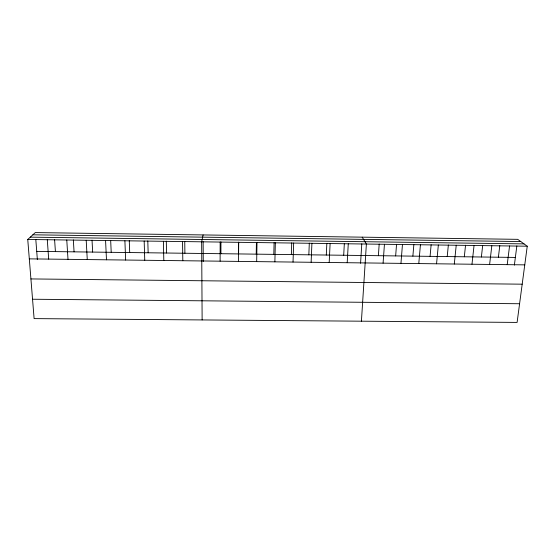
<?xml version="1.0" encoding="UTF-8"?>
<svg xmlns="http://www.w3.org/2000/svg" width="555" height="555" viewBox="0 0 555 555"><rect width="100%" height="100%" fill="white"/><g stroke="black" fill="none" stroke-linecap="round" stroke-linejoin="round"><path stroke-width="0.83" d="M220.12 261.176L220.155 242.063M220.918 253.704L220.946 241.918M238.414 261.398L238.601 242.313M238.595 253.926L238.712 242.16M256.223 254.148L256.424 242.396M256.667 261.62L257 242.563M273.809 254.37L274.101 242.639M274.871 261.842L275.349 242.812M291.347 254.592L291.722 242.875M293.026 262.064L293.657 243.055M308.837 254.814L309.308 243.111M311.133 262.279L311.91 243.305M326.291 255.036L326.846 243.347M329.191 262.501L330.114 243.548M343.698 255.258L344.336 243.583M347.201 262.716L348.269 243.791M360.57 263.264L361.784 243.818M361.416 321.185L366.383 244.04L362.2 237.165M378.378 255.695L379.19 244.054M383.082 263.153L384.442 244.283M395.653 255.91L396.548 244.29M400.953 263.368L402.458 244.526M412.878 256.132L413.863 244.526M418.782 263.583L420.426 244.769M430.069 256.348L431.138 244.755M436.556 263.798L438.346 245.005M447.212 256.563L448.364 244.991M454.295 264.013L456.224 245.248M464.313 256.778L465.548 245.22M471.979 264.229L474.046 245.49M481.372 257L482.69 245.456M489.621 264.444L491.827 245.726M498.39 257.215L499.791 245.685M507.214 264.659L509.559 245.969M514.374 265.124L516.851 245.914M527.25 246.205L517.1 322.413L34.105 318.612L27.75 239.469L35.284 232.587L517.697 239.337L527.25 246.205L27.75 239.469M203.102 234.938L201.652 241.814L202.131 319.93M32.544 299.235L519.584 303.738M29.304 258.866L524.766 264.867M30.92 278.929L522.193 284.181M32.856 234.807L520.777 241.55M30.296 237.145L524.024 243.888M36.727 251.373L515.366 257.43M35.804 239.42L37.352 259.504M47.286 239.732L48.68 259.102M54.598 239.67L55.417 251.609M66.773 239.996L68.001 259.338M73.336 239.926L74.065 251.845M86.198 240.259L87.267 259.567M92.033 240.176L92.657 252.081M105.575 240.516L106.484 259.802M110.674 240.433L111.208 252.317M124.896 240.78L125.645 260.031M129.266 240.683L129.703 252.546M144.168 241.036L144.758 260.267M147.803 240.932L148.15 252.782M163.385 241.3L163.815 260.496M166.299 241.182L166.549 253.011M182.546 241.557L182.817 260.725M184.746 241.432L184.898 253.246M203.137 241.682L203.248 261.509"/></g></svg>
